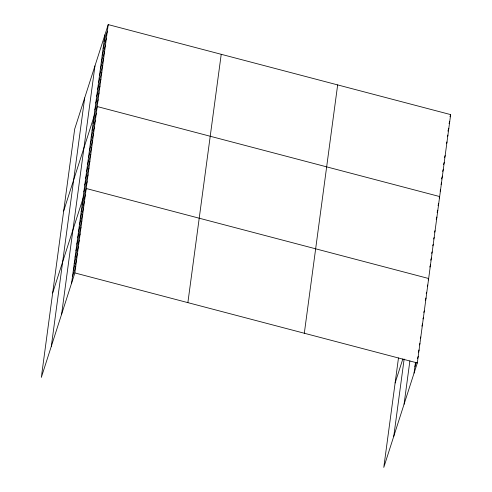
<?xml version="1.0" encoding="UTF-8"?>
<svg xmlns="http://www.w3.org/2000/svg" width="492" height="492" viewBox="0 0 492 492"><rect width="100%" height="100%" fill="white"/><g stroke="black" fill="none" stroke-linecap="round" stroke-linejoin="round"><path stroke-width="0.74" d="M51.322 346.276L84.673 97.939M61.617 314.216L94.962 65.879M71.604 283.097L104.956 34.76M108.215 24.6L74.679 129.052L41.334 377.389L74.87 272.937L108.215 24.6L450.666 114.611L417.321 362.948L383.785 467.4L398.483 357.924M187.876 302.642L221.222 54.304M304.314 333.244L337.66 84.907M393.772 436.287L404.141 359.068M404.067 404.227L409.879 360.925M414.055 373.108L415.512 362.284M104.033 41.592L107.299 31.427M103.117 48.419L106.383 38.259M102.201 55.252L105.466 45.086M101.284 62.078L104.55 51.918M100.368 68.911L103.634 58.745M99.452 75.737L102.711 65.577M98.535 82.564L101.795 72.404M97.619 89.396L100.878 79.237M96.703 96.223L99.962 86.063M95.78 103.056L99.046 92.89M94.864 109.882L98.129 99.722M63.677 211L97.213 106.549L439.663 196.56L439.196 198.012M93.031 123.541L96.297 113.381M92.115 130.374L95.38 120.208M91.198 137.2L94.458 127.041M90.282 144.033L93.541 133.867M89.366 150.859L92.625 140.7M88.449 157.686L91.709 147.526M87.533 164.519L90.792 154.359M86.61 171.345L89.876 161.185M85.694 178.178L88.96 168.012M84.778 185.004L88.043 174.845M83.861 191.837L87.127 181.671M52.669 292.955L86.205 188.504L428.655 278.515L428.194 279.966M82.072 205.158L85.337 194.998M81.198 211.652L84.464 201.492M80.331 218.147L83.591 207.987M79.458 224.641L82.718 214.481M78.585 231.142L81.844 220.976M77.711 237.636L80.977 227.47M76.838 244.13L80.104 233.964M75.965 250.625L79.23 240.465M75.098 257.119L78.357 246.959M74.224 263.614L77.484 253.454M73.351 270.108L76.617 259.948M72.478 276.602L75.743 266.443M449.965 116.788L450.666 114.611M449.048 123.621L449.749 121.438M447.898 131.173L448.833 128.271M447.449 136.548L447.917 135.097M446.533 143.381L447 141.93M444.467 157.766L445.162 155.589M443.55 164.592L444.245 162.415M442.628 171.425L443.329 169.248M441.478 178.977L442.413 176.075M441.029 184.359L441.496 182.901M440.112 191.185L440.58 189.734M438.046 205.57L438.747 203.393M437.13 212.396L437.831 210.219M436.213 219.229L436.908 217.052M434.608 232.162L435.076 230.711M433.692 238.989L434.159 237.538M432.776 245.822L433.243 244.37M431.625 253.374L432.093 251.922M430.709 260.2L431.41 258.023M429.793 267.033L430.494 264.856M395.119 382.967L402.843 358.92M427.32 286.461L427.788 285.009M426.213 293.681L426.681 292.23M425.34 300.175L426.041 297.998M423.833 312.438L424.295 310.987M422.96 318.933L423.428 317.481M421.853 326.153L422.554 323.976M420.34 338.422L420.808 336.971M419.473 344.917L419.934 343.465M418.366 352.137L419.067 349.96M414.928 366.614L416.33 362.26M417.493 358.631L418.194 356.454M74.87 272.937L417.321 362.948"/></g></svg>
